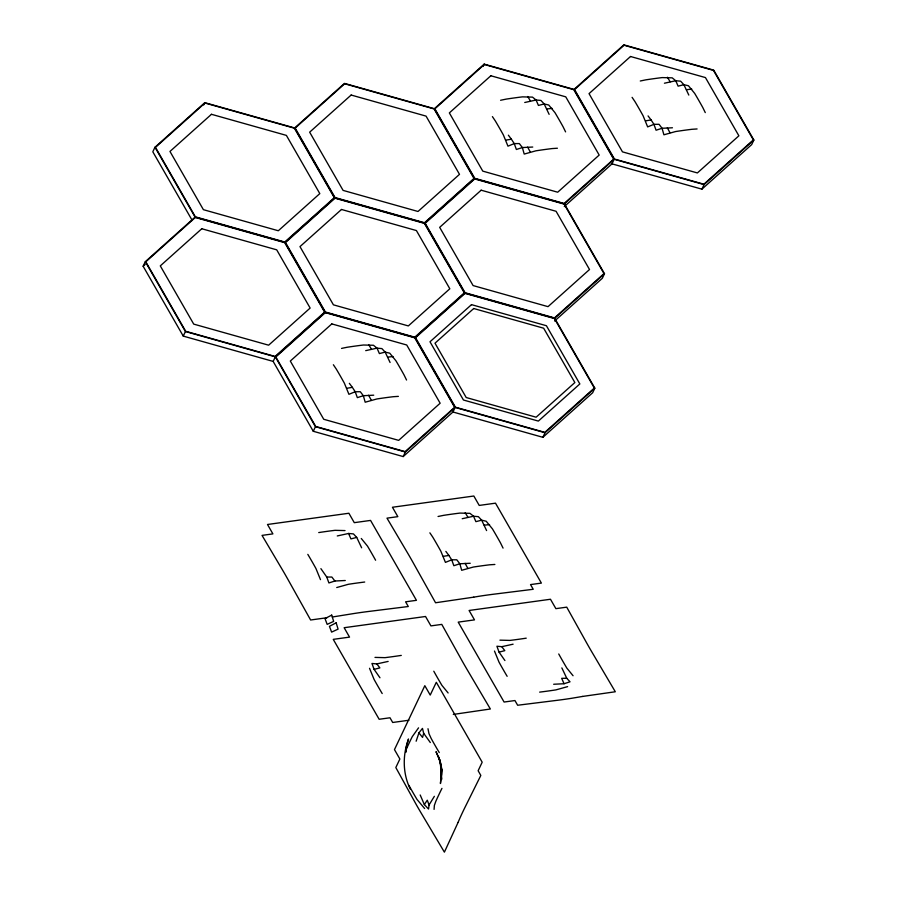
<?xml version="1.0" encoding="UTF-8"?>
<svg xmlns="http://www.w3.org/2000/svg" width="897" height="897" viewBox="0 0 897 897"><rect width="100%" height="100%" fill="white"/><g stroke="black" fill="none" stroke-linecap="round" stroke-linejoin="round"><path stroke-width="1.35" d="M434.07 809.386L434.383 805.36L435.886 801.167A455.9 241.36 -29.9 0 1 441.952 788.385M434.361 796.312L429.058 805.001L428.553 809.06L424.337 804.564L420.2 794.989M406.453 747.246L405.668 752.426L407.283 743.153M406.005 748.401L408.505 738.993C402.529 755.095 402.63 773.606 410.299 789.102M423.664 733.298L422.554 737.435L418.933 732.86L422.476 728.386L423.664 733.298L430.313 742.525M416.141 741.214L418.933 732.86M594.823 388.166L545.04 432.735L455.138 407.44L415.019 337.564L325.118 312.268L284.999 242.392L195.098 217.096L145.314 261.666L143.139 266.241L183.257 336.106L273.159 361.413L313.277 431.278L403.179 456.573L452.963 412.003L542.864 437.31L592.659 392.74L594.823 388.166L554.716 318.3L464.803 292.994L424.696 223.129L334.783 197.833L294.676 127.957L204.774 102.662L154.979 147.231L152.815 151.795L192.238 220.46M203.686 104.949L204.774 102.662M183.257 336.106L185.421 331.531L145.314 261.666M273.159 361.413L275.334 356.838L325.118 312.268M483.068 66.4L484.156 64.124L574.058 89.42L614.176 159.285L704.078 184.591L753.861 140.022L713.743 70.145L623.841 44.85L574.058 89.42M313.277 431.278L315.441 426.703L275.334 356.838L185.421 331.531M403.179 456.573L405.343 452.01L455.138 407.44L452.963 412.003M564.291 206.568L612.001 163.859L614.176 159.285L564.381 203.854L474.479 178.559L434.361 108.694L344.459 83.387L294.676 127.957M564.381 203.854L604.5 273.731L602.324 278.294L554.615 321.014M542.864 437.31L545.04 432.735M612.001 163.859L701.903 189.155L704.078 184.591M753.861 140.022L751.686 144.596L701.903 189.155M424.337 804.564L427.286 800.18L429.058 805.001M418.551 727.848L412.261 736.672A455.9 241.36 -29.9 0 0 406.195 749.466M143.139 266.241L145.213 264.38M284.999 242.392L334.783 197.833M434.361 108.694L484.156 64.124M424.696 223.129L474.479 178.559M415.019 337.564L464.803 292.994M554.716 318.3L604.5 273.731M557.407 148.229L552.171 148.566A455.9 241.36 -29.9 0 0 535.89 150.819L524.207 154.071L522.368 147.556L519.329 143.576L514.25 143.598L507.96 146.166L503.396 135.01A456.371 234.711 82.1 0 0 495.301 120.904L492.408 116.61M697.092 128.955L691.867 129.303A455.9 241.36 -29.9 0 0 675.587 131.545L663.903 134.797L662.064 128.282L659.026 124.302L653.935 124.335L647.656 126.892L643.082 115.735A456.371 234.711 82.1 0 0 634.986 101.63L632.093 97.347M398.369 396.373L393.144 396.721A455.9 241.36 -29.9 0 0 376.863 398.963L365.18 402.215L363.341 395.7L360.291 391.72L355.212 391.742L348.922 394.31L344.358 383.154A456.371 234.711 82.1 0 0 336.263 369.048L333.37 364.754M336.734 587.535L348.417 584.283A455.9 241.36 -29.9 0 1 364.698 582.03M494.875 564.46L489.639 564.796A455.9 241.36 -29.9 0 0 473.369 567.039L461.675 570.29L459.836 563.776L456.797 559.795L451.718 559.829L445.428 562.385L440.864 551.229A456.371 234.711 82.1 0 0 432.769 537.135L429.876 532.84M567.61 686.631L555.916 689.883A455.9 241.36 -29.9 0 1 539.646 692.125M345.278 580.505L334.895 581.009L328.907 582.949L326.766 577.063L320.902 568.653M553.662 684.254L564.045 683.738L570.032 681.81L566.769 678.289L561.847 667.906M361.637 547.809L356.714 537.415L350.94 538.895L348.585 533.468L337.272 535.946M374.094 669.364L379.868 667.895L376.83 663.915L371.963 663.466L374.094 669.364L379.969 677.773M499.046 652.13L504.809 650.65L501.771 646.681L496.916 646.232L499.046 652.13L504.91 660.54M524.745 102.493L536.07 100.004L540.925 100.442L544.187 103.962L549.121 114.345M664.43 83.219L675.755 80.741L680.621 81.179L683.884 84.688L688.806 95.071M365.707 350.637L377.032 348.148L381.887 348.597L385.161 352.106L390.083 362.489M462.213 518.713L473.538 516.235L478.393 516.672L481.655 520.182L486.589 530.576M388.143 661.425L376.83 663.915M513.095 644.192L501.771 646.681M500.582 100.262L506.211 99.107A455.9 241.36 -29.9 0 1 522.48 96.865L532.504 97.123L536.07 100.004L538.424 105.431L544.187 103.962L548.751 105.027L554.985 112.674A455.418 234.218 82.1 0 1 563.081 126.769L565.592 131.881M640.279 80.999L645.896 79.833A455.9 241.36 -29.9 0 1 662.177 77.591L672.201 77.848L675.755 80.741L678.11 86.157L683.884 84.688L688.448 85.753L694.682 93.4A455.418 234.218 82.1 0 1 702.777 107.505L705.277 112.607M341.555 348.406L347.173 347.251A455.9 241.36 -29.9 0 1 363.453 345.009L373.466 345.267L377.032 348.148L379.386 353.575L385.161 352.106L389.724 353.171L395.947 360.818A455.418 234.218 82.1 0 1 404.042 374.924L406.554 380.025M438.061 516.493L443.679 515.338A455.9 241.36 -29.9 0 1 459.959 513.084L469.972 513.342L473.538 516.235L475.892 521.65L481.655 520.182L486.219 521.247L492.453 528.894A455.418 234.218 82.1 0 1 500.548 542.999L503.06 548.112M453.31 714.427L490.367 709L468.514 671.943A421.007 216.704 82.1 0 1 460.419 657.837L441.784 624.39L430.93 625.893L425.537 616.486L344.145 627.709L349.538 637.117L333.258 639.359L379.151 719.271L389.993 717.779L392.695 722.477L408.976 720.235M505.897 140.111L511.402 139.214L514.25 143.598L516.38 149.485L522.368 147.556L532.751 147.041M645.593 120.848L651.087 119.94L653.935 124.335L656.077 130.222L662.064 128.282L672.447 127.778M346.87 388.266L352.364 387.358L355.212 391.742L357.342 397.64L363.341 395.7L373.724 395.185M443.365 556.342L448.87 555.434L451.718 559.829L453.848 565.715L459.836 563.776L470.23 563.271M332.327 617.001L354.281 613.47A421.007 222.882 -29.9 0 1 370.562 611.227L408.292 606.518L405.59 601.82L416.443 600.328L370.562 520.417L354.281 522.659L348.888 513.252L267.497 524.487L272.89 533.883L262.036 535.386L281.187 567.745A421.007 216.704 82.1 0 1 289.283 581.85L310.62 619.995L326.9 617.753M686.429 89.7L691.789 89.106M546.744 108.974L552.092 108.38M387.706 357.118L393.054 356.524M484.212 525.193L489.56 524.599M326.766 577.063L331.856 577.04L334.895 581.009M566.769 678.289L561.69 678.323L564.045 683.738M348.585 533.468L353.452 533.906L356.714 537.415M345.031 530.587L335.007 530.329A455.9 241.36 -29.9 0 0 318.727 532.571M499.932 640.155L509.956 640.413A455.9 241.36 -29.9 0 0 526.236 638.171M374.991 657.4L385.004 657.658A455.9 241.36 -29.9 0 0 401.284 655.404M315.441 426.703L405.343 452.01M573.06 675.733L566.826 668.086A456.371 234.711 82.1 0 1 558.73 653.98M361.278 538.492L367.512 546.127A455.418 234.218 82.1 0 1 375.608 560.233M448.119 692.966L441.885 685.319A456.371 234.711 82.1 0 1 433.789 671.214M424.629 808.511L416.993 799.418A456.371 307.918 25.4 0 1 408.897 785.312M648.071 115.915L651.087 119.94M508.375 135.189L511.402 139.214M349.348 383.333L352.364 387.358M445.854 551.408L448.87 555.434M667.413 77.254L670.182 81.795M527.716 96.517L530.486 101.069M368.678 344.672L371.459 349.213M465.184 512.748L467.965 517.289M154.979 147.231L195.098 217.096M667.346 127.845L669.969 132.7M527.649 147.119L530.273 151.974M465.117 563.338L467.741 568.193M368.611 395.263L371.246 400.118M439.889 760.409L436.099 751.877L439.889 760.409L438.409 756.631L440.876 765.343L441.604 779.381L440.248 761.452L441.559 774.313L440.438 783.518L441.784 769.211L441.122 765.489M494.482 651.054L499.046 662.21A455.418 234.218 82.1 0 0 507.141 676.316M369.53 668.299L374.094 679.455A455.418 234.218 82.1 0 0 382.2 693.549M320.487 579.63L315.923 568.474A456.371 234.711 82.1 0 0 307.817 554.368M440.225 761.699L440.898 764.255M427.992 728.723L428.979 733.656L431.154 738.433A455.418 307.279 25.4 0 0 439.25 752.538M441.784 769.211L441.234 778.338L441.784 769.211M458.098 822.381L444.396 852.15L422.117 814.644A421.007 283.912 25.4 0 1 414.022 800.539L395.824 767.54L399.871 759.008L394.467 749.612L424.83 685.678L430.224 695.085L436.301 682.292L482.182 762.203L478.135 770.736L480.826 775.434L465.98 805.36A421.007 222.882 -29.9 0 0 459.903 818.142L458.098 822.381M204.987 103.043L155.484 147.366L195.378 216.85L284.775 242.011L334.289 197.688L294.395 128.204L204.987 103.043M211.457 114.3L169.97 151.447L203.395 209.674L278.317 230.753L319.803 193.606L286.378 135.391L211.457 114.3M195.322 217.489L145.807 261.812L185.701 331.285L275.11 356.445L324.613 312.122L284.719 242.65L195.322 217.489M344.683 83.78L295.169 128.103L335.063 197.575L424.472 222.736L473.975 178.413L434.092 108.941L344.683 83.78M201.78 228.746L160.294 265.882L193.718 324.109L268.64 345.188L310.138 308.052L276.702 249.826L201.78 228.746M351.142 95.037L309.656 132.173L343.091 190.399L418.002 211.479L459.499 174.343L426.064 116.117L351.142 95.037M335.007 198.215L285.504 242.538L325.398 312.021L414.795 337.182L464.31 292.859L424.416 223.375L335.007 198.215M484.369 64.506L434.866 108.829L474.76 178.312L564.157 203.473L613.671 159.15L573.777 89.666L484.369 64.506M341.477 209.472L299.979 246.619L333.415 304.834L408.337 325.925L449.823 288.778L416.399 230.551L341.477 209.472M490.838 75.763L449.352 112.91L482.777 171.125L557.699 192.216L599.185 155.069L565.76 96.842L490.838 75.763M325.342 312.649L275.828 356.972L315.722 426.456L405.13 451.617L454.633 407.294L414.739 337.81L325.342 312.649M474.704 178.952L425.189 223.263L465.083 292.747L554.492 317.908L603.995 273.585L564.101 204.101L474.704 178.952M624.065 45.242L574.551 89.565L614.445 159.038L703.853 184.199L753.357 139.876L713.474 70.392L624.065 45.242M331.8 323.907L290.314 361.054L323.739 419.28L398.66 440.36L440.147 403.224L406.722 344.997L331.8 323.907M481.162 190.198L439.676 227.345L473.1 285.571L548.022 306.651L589.52 269.515L556.084 211.288L481.162 190.198M630.524 56.5L589.037 93.636L622.473 151.862L697.384 172.942L738.881 135.806L705.446 77.579L630.524 56.5M465.027 293.386L415.524 337.709L455.407 407.193L544.815 432.343L594.33 388.031L554.436 318.547L465.027 293.386M471.497 304.644L429.999 341.779L463.435 400.006L538.357 421.085L579.843 383.95L546.408 325.723L471.497 304.644M473.717 308.523L435 343.192L466.205 397.528L536.126 417.206L574.854 382.548L543.649 328.201L473.717 308.523M331.711 615.107L324.994 618.582L327.17 624.368L333.662 621.397L331.711 615.107M336.151 622.832L329.434 626.319L331.61 632.105L338.091 629.133L336.151 622.832M473.728 597.155L435.561 602.762L414.235 564.617A421.007 216.704 82.1 0 0 406.128 550.511L386.988 518.152L397.831 516.65L392.438 507.254L473.829 496.019L479.222 505.426L495.503 503.172L541.384 583.095L530.531 584.586L533.233 589.284L495.503 593.982A421.007 222.882 -29.9 0 0 479.233 596.236L473.728 597.155M582.68 696.42L571.647 698.292A421.007 222.882 -29.9 0 1 555.366 700.546L517.647 705.244L514.945 700.546L504.092 702.037L458.21 622.126L474.491 619.883L469.086 610.476L550.478 599.252L555.882 608.648L566.736 607.157L585.371 640.604A421.007 216.704 82.1 0 0 593.466 654.698L615.308 691.766L582.68 696.42"/></g></svg>
